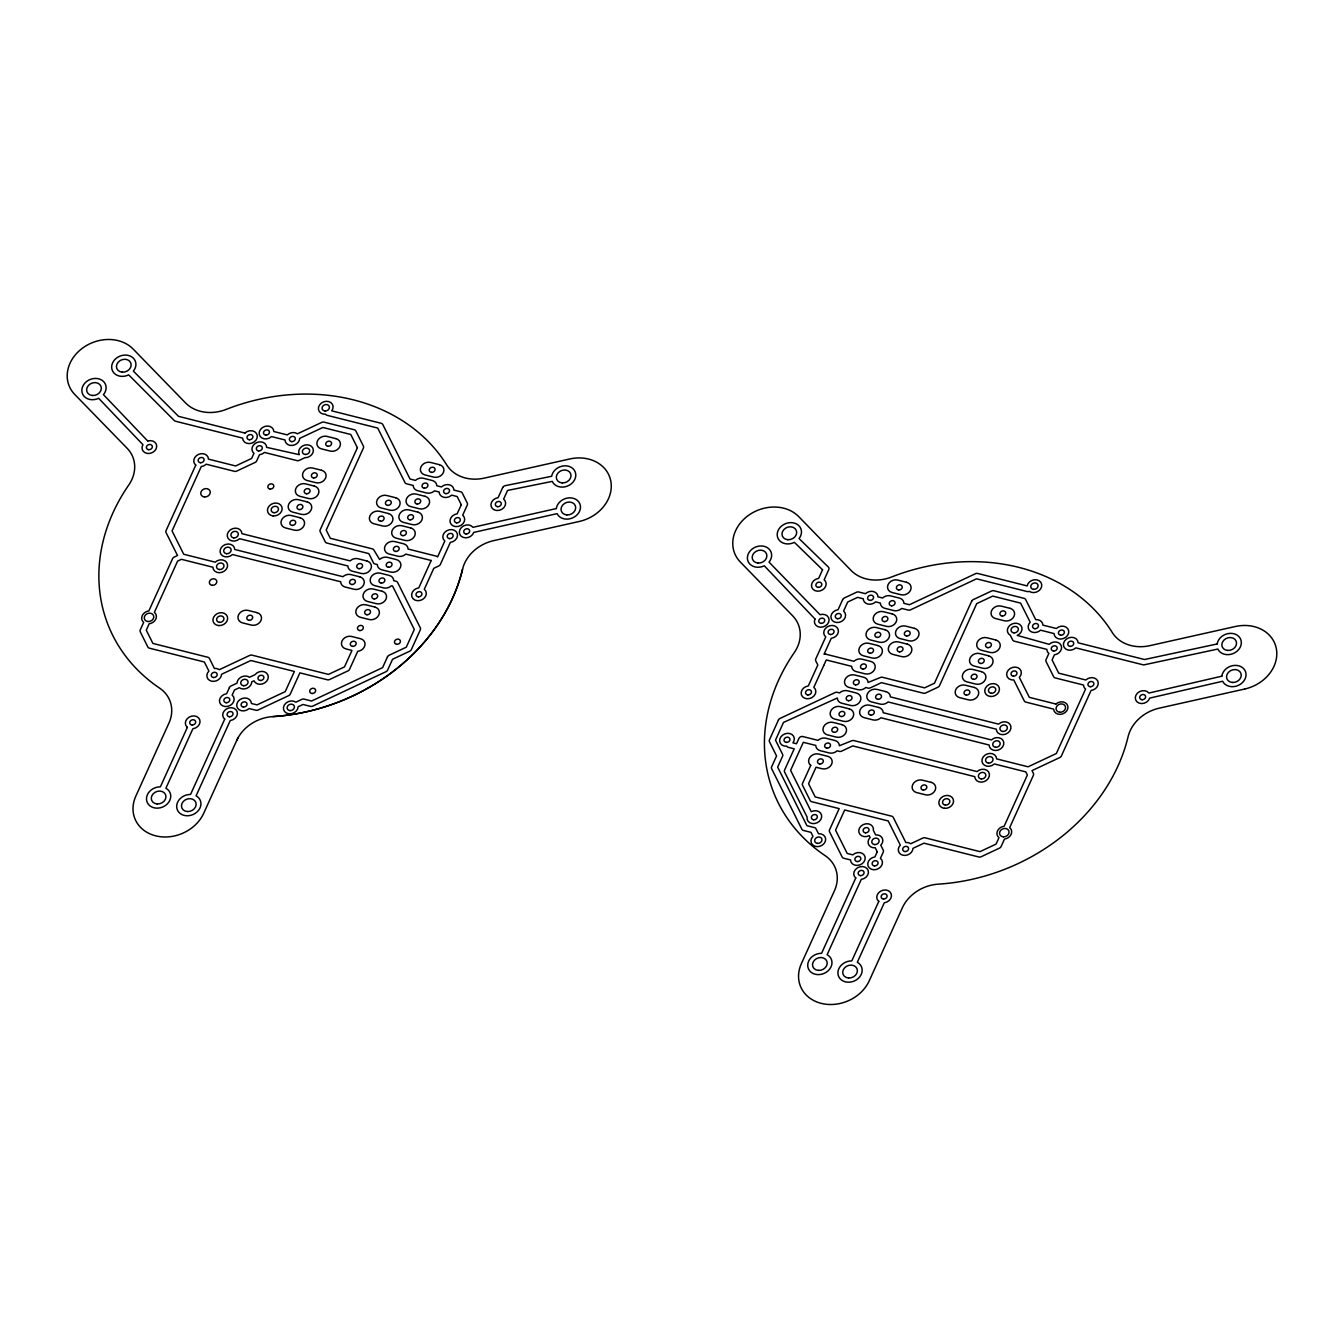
<?xml version="1.0" encoding="UTF-8"?>
<svg xmlns="http://www.w3.org/2000/svg" width="1344" height="1344" viewBox="0 0 1344 1344"><rect width="100%" height="100%" fill="white"/><g stroke="black" fill="none" stroke-linecap="round" stroke-linejoin="round"><path stroke-width="1.5" d="M236.813 740.258L203.734 813.238A37.598 31.349 -22 0 1 155.652 835.834A37.598 31.349 -22 0 1 135.828 796.135L168.907 723.173A37.582 31.332 -22 0 0 159.583 688.111A187.942 156.727 -22 0 1 128.722 485.083A37.598 31.349 -22 0 0 127.142 448.291L74.76 394.464A37.582 31.349 -22 0 1 81.631 348.802A37.582 31.349 -22 0 1 133.19 349.087L185.539 402.914A37.582 31.332 -22 0 0 226.078 409.433A187.942 156.727 -22 0 1 446.746 464.974A37.598 31.349 -22 0 0 484.294 478.111L569.738 458.976A37.598 31.349 -22 0 1 610.966 482.042A37.598 31.349 -22 0 1 579.23 521.472L493.786 540.607A37.582 31.349 -22 0 0 462.571 569.134A187.942 156.727 -22 0 1 272.782 716.604A37.598 31.349 -22 0 0 236.813 740.258L238.006 737.906M823.754 665.465L813.842 687.322A7.51 6.266 -22 0 1 812.112 697.502A7.51 6.266 -22 0 1 801.41 694.798A7.51 6.266 -22 0 1 808.315 685.927L817.824 664.978L815.825 661.013A3.058 2.554 -22 0 1 815.774 658.896L825.754 636.905A7.51 6.266 -22 0 1 827.467 626.724A7.51 6.266 -22 0 1 838.169 629.412A7.51 6.266 -22 0 1 831.264 638.299L824.04 654.242A3.058 2.554 -22 0 1 825.787 654.192M823.872 665.196L826.258 659.954L851.659 666.338A7.51 6.266 -22 0 0 856.178 671.597L865.066 673.831A7.51 6.266 -22 0 0 874.675 669.312A7.51 6.266 -22 0 0 870.71 661.382L861.84 659.148A7.51 6.266 -22 0 0 853.944 661.282L825.905 654.226M1244.779 689.002L1159.334 708.137A37.598 31.349 -22 0 0 1128.103 736.663A187.942 156.727 -22 0 1 938.314 884.15A37.598 31.349 -22 0 0 902.362 907.805L869.266 980.767A37.582 31.349 -22 0 1 821.201 1003.363A37.582 31.349 -22 0 1 801.36 963.682L834.456 890.719A37.598 31.349 -22 0 0 825.132 855.658A187.942 156.727 -22 0 1 794.27 652.63A37.598 31.349 -22 0 0 792.674 615.838L740.309 562.01A37.582 31.349 -22 0 1 747.18 516.348A37.582 31.349 -22 0 1 798.722 516.617L851.088 570.444A37.582 31.349 -22 0 0 891.626 576.979A187.942 156.727 -22 0 1 1112.278 632.52A37.598 31.349 -22 0 0 1149.826 645.658L1235.27 626.522A37.582 31.349 -22 0 1 1276.498 649.589A37.582 31.349 -22 0 1 1244.779 689.002M802.973 736.579L818.076 740.376A7.51 6.266 -22 0 1 825.972 738.242L834.842 740.477A7.51 6.266 -22 0 1 839.378 745.735L851.441 740.897A3.058 2.554 -22 0 1 853.877 740.578L977.054 771.59A7.51 6.266 -22 0 1 988.512 771.826A7.51 6.266 -22 0 1 984.06 781.637A7.51 6.266 -22 0 1 974.753 776.647L852.734 745.92L841.798 751.061A3.058 2.554 -22 0 1 839.378 751.38L837.077 750.809A7.51 6.266 -22 0 1 829.198 752.942L820.31 750.708A7.51 6.266 -22 0 1 815.791 745.433L803.326 742.308L790.591 770.364L811.255 811.692A7.51 6.266 -22 0 1 821.486 814.867A7.51 6.266 -22 0 1 814.666 823.536A7.51 6.266 -22 0 1 807.072 816.984L784.661 772.128A3.058 2.554 -22 0 1 784.594 770.028L794.22 748.826L788.34 747.348A3.058 2.554 -22 0 1 786.778 746.206A7.51 6.266 -22 0 1 779.806 739.133A7.51 6.266 -22 0 1 790.02 733.606A7.51 6.266 -22 0 1 792.943 742.862L796.505 743.753L798.941 738.377A3.058 2.554 -22 0 1 802.855 736.546M462.571 569.134A187.942 156.727 -22 0 1 272.782 716.604M195.77 465.091L166.135 530.46A3.058 2.554 -22 0 0 166.068 532.594L177.526 555.509L174.334 557.021A3.058 2.554 -22 0 0 172.57 558.667L148.848 610.966A7.51 6.266 -22 0 0 142.246 615.636A7.51 6.266 -22 0 0 143.69 622.339L140.347 629.731A3.058 2.554 -22 0 0 140.28 631.848L147.773 646.85A3.058 2.554 -22 0 0 149.453 648.194L204.372 662.021L208.891 671.076A7.51 6.266 -22 0 0 211.394 681.139A7.51 6.266 -22 0 0 221.575 674.268L250.841 660.509L294.386 671.462L285.247 691.622L257.006 704.894L251.412 703.483A7.51 6.266 -22 0 0 242.105 698.494A7.51 6.266 -22 0 0 237.653 708.305A7.51 6.266 -22 0 0 249.127 708.54L255.713 710.203A3.058 2.554 -22 0 0 258.132 709.985L288.674 695.638A3.058 2.554 -22 0 0 290.338 693.924L299.897 672.857L327.18 679.728A3.058 2.554 -22 0 0 329.616 679.51L347.794 670.975A3.058 2.554 -22 0 0 349.558 669.312L357.706 651.336A7.51 6.266 -22 0 0 364.896 645.372A7.51 6.266 -22 0 0 360.511 638.702L351.624 636.468A7.51 6.266 -22 0 0 342.014 640.97A7.51 6.266 -22 0 0 345.979 648.917L351.977 650.429L344.501 666.876L328.474 674.402L252 655.15A3.058 2.554 -22 0 0 249.715 655.402L219.29 669.698A7.51 6.266 -22 0 0 214.418 668.472L209.429 658.476A3.058 2.554 -22 0 0 207.665 657.216L152.897 643.423L146.278 630.202L149.201 623.734A7.51 6.266 -22 0 0 155.82 619.046A7.51 6.266 -22 0 0 154.375 612.343L177.61 561.103L181.423 559.306L212.89 567.235A7.51 6.266 -22 0 0 222.197 572.225A7.51 6.266 -22 0 0 226.649 562.414A7.51 6.266 -22 0 0 215.174 562.162L183.725 554.249L172.066 530.93L201.298 466.486A7.51 6.266 -22 0 0 206.17 464.201L234.461 471.324A3.058 2.554 -22 0 0 236.746 471.072L255.074 462.454A3.058 2.554 -22 0 0 256.754 460.74L259.493 454.692A7.51 6.266 -22 0 0 264.365 452.407L296.839 460.572A3.058 2.554 -22 0 0 299.258 460.37L304.903 457.716A7.51 6.266 -22 0 0 313.37 450.173A7.51 6.266 -22 0 0 304.282 445.217A7.51 6.266 -22 0 0 299.342 454.692L266.666 447.35A7.51 6.266 -22 0 0 256.502 442.697A7.51 6.266 -22 0 0 253.966 453.314L251.647 458.438L235.62 465.965L208.471 459.127A7.51 6.266 -22 0 0 198.307 454.49A7.51 6.266 -22 0 0 195.77 465.091M187.354 727.356L160.39 786.845A12.415 10.349 -22 0 0 146.748 801.041A12.415 10.349 -22 0 0 165.178 805.678A12.415 10.349 -22 0 0 165.9 788.239L192.881 728.75A7.51 6.266 -22 0 0 199.786 719.88A7.51 6.266 -22 0 0 189.084 717.175A7.51 6.266 -22 0 0 187.354 727.356M229.37 687.674L226.632 693.722A7.51 6.266 -22 0 0 219.727 702.593A7.51 6.266 -22 0 0 230.429 705.281A7.51 6.266 -22 0 0 232.159 695.117L234.478 689.993L239.333 687.708A7.51 6.266 -22 0 0 247.212 688.111A7.51 6.266 -22 0 0 251.748 681.862L254.016 680.803A7.51 6.266 -22 0 0 264.734 682.903A7.51 6.266 -22 0 0 266.364 672.924A7.51 6.266 -22 0 0 255.007 674.705L249.48 677.309A7.51 6.266 -22 0 0 241.601 676.889A7.51 6.266 -22 0 0 237.048 683.138L231.05 685.961A3.058 2.554 -22 0 0 229.37 687.674M224.717 719.141L190.562 794.438A12.415 10.349 -22 0 0 176.938 808.651A12.415 10.349 -22 0 0 195.367 813.288A12.415 10.349 -22 0 0 196.09 795.833L230.244 720.535A7.51 6.266 -22 0 0 237.149 711.648A7.51 6.266 -22 0 0 226.447 708.96A7.51 6.266 -22 0 0 224.717 719.141M357.403 447.737L320.208 529.738A3.058 2.554 -22 0 0 320.275 531.854L325.181 541.699A3.058 2.554 -22 0 0 326.861 543.043L368.844 553.61L373.346 562.632A3.058 2.554 -22 0 0 375.026 563.976L377.311 564.564A7.51 6.266 -22 0 0 381.847 569.822L390.718 572.057A7.51 6.266 -22 0 0 400.344 567.538A7.51 6.266 -22 0 0 396.379 559.591L387.492 557.357A7.51 6.266 -22 0 0 379.613 559.49L373.901 550.066A3.058 2.554 -22 0 0 372.137 548.806L330.305 538.272L326.206 530.074L363.384 448.073A3.058 2.554 -22 0 0 363.401 446.09L355.841 430.954A3.058 2.554 -22 0 0 354.077 429.694L324.038 422.134A3.058 2.554 -22 0 0 321.754 422.386L297.427 433.81A7.51 6.266 -22 0 0 287.297 434.918L273.84 431.525A7.51 6.266 -22 0 0 264.533 426.535A7.51 6.266 -22 0 0 260.081 436.346A7.51 6.266 -22 0 0 271.538 436.582L285.012 439.975A7.51 6.266 -22 0 0 292.354 445.418A7.51 6.266 -22 0 0 299.712 438.362L322.879 427.476L350.784 434.498L357.403 447.737M387.492 656.83L382.586 667.649L311.606 701.014L304.282 699.166A3.058 2.554 -22 0 0 301.846 699.367L295.848 702.19A7.51 6.266 -22 0 0 284.374 704.945A7.51 6.266 -22 0 0 288.792 713.782A7.51 6.266 -22 0 0 298.133 706.759L302.988 704.474L310.464 706.356A3.058 2.554 -22 0 0 312.749 706.104L386.014 671.681A3.058 2.554 -22 0 0 387.694 669.967L392.549 659.282L409.718 651.202A3.058 2.554 -22 0 0 411.398 649.488L420.286 629.882A3.058 2.554 -22 0 0 420.302 627.85L397.639 582.49A3.058 2.554 -22 0 0 395.875 581.213L393.725 580.675A7.51 6.266 -22 0 0 389.206 575.417L380.318 573.182A7.51 6.266 -22 0 0 370.709 577.702A7.51 6.266 -22 0 0 374.674 585.631L383.544 587.882A7.51 6.266 -22 0 0 391.44 585.732L392.582 586.034L414.305 629.496L406.291 647.186L389.256 655.183A3.058 2.554 -22 0 0 387.492 656.83M431.189 560.498L418.774 587.866A7.51 6.266 -22 0 0 411.869 596.736A7.51 6.266 -22 0 0 422.57 599.441A7.51 6.266 -22 0 0 424.301 589.26L433.793 568.31L438.614 566.042A3.058 2.554 -22 0 0 440.378 564.396L450.341 542.405A7.51 6.266 -22 0 0 457.262 533.534A7.51 6.266 -22 0 0 446.561 530.83A7.51 6.266 -22 0 0 444.83 541.01L437.59 556.954A3.058 2.554 -22 0 0 436.246 556.13L408.072 549.041A7.51 6.266 -22 0 0 403.553 543.782L394.666 541.548A7.51 6.266 -22 0 0 385.056 546.067A7.51 6.266 -22 0 0 389.021 553.997L397.891 556.231A7.51 6.266 -22 0 0 405.787 554.098L431.189 560.498M461.278 504.722L457.162 513.811A7.51 6.266 -22 0 0 450.257 522.682A7.51 6.266 -22 0 0 460.958 525.37A7.51 6.266 -22 0 0 462.689 515.206L467.208 505.21A3.058 2.554 -22 0 0 467.275 503.076L462.302 493.114A3.058 2.554 -22 0 0 460.622 491.77L453.886 490.073A7.51 6.266 -22 0 0 449.366 484.814A7.51 6.266 -22 0 0 441.487 486.948L436.766 485.755A7.51 6.266 -22 0 0 432.247 480.497L423.36 478.262A7.51 6.266 -22 0 0 415.481 480.396L410.021 479.018L382.788 424.519A3.058 2.554 -22 0 0 381.024 423.259L331.716 410.844A7.51 6.266 -22 0 0 328.793 401.587A7.51 6.266 -22 0 0 318.578 407.114A7.51 6.266 -22 0 0 325.55 414.187A3.058 2.554 -22 0 0 327.264 415.363L377.731 428.064L404.964 482.563A3.058 2.554 -22 0 0 406.728 483.84L413.179 485.47A7.51 6.266 -22 0 0 417.715 490.728L426.586 492.962A7.51 6.266 -22 0 0 434.482 490.829L439.186 492.005A7.51 6.266 -22 0 0 443.722 497.263A7.51 6.266 -22 0 0 451.601 495.13L457.178 496.541L461.278 504.722M502.69 487.57L498.103 497.683A7.51 6.266 -22 0 0 491.198 506.554A7.51 6.266 -22 0 0 501.9 509.242A7.51 6.266 -22 0 0 503.63 499.078L507.545 490.442L552.266 481.387A12.415 10.349 -22 0 0 571.586 483.588A12.415 10.349 -22 0 0 569.486 466.536A12.415 10.349 -22 0 0 551.645 476.28L505.142 485.688A3.058 2.554 -22 0 0 502.69 487.57M822.562 569.755L818.647 578.374A7.51 6.266 -22 0 0 811.742 587.244A7.51 6.266 -22 0 0 822.444 589.932A7.51 6.266 -22 0 0 824.174 579.768L828.761 569.654A3.058 2.554 -22 0 0 828.341 567.05L799.042 538.558A12.415 10.349 -22 0 0 792.775 522.749A12.415 10.349 -22 0 0 777.218 535.349A12.415 10.349 -22 0 0 794.371 542.338L822.562 569.755M778.428 720.048L769.541 739.654A3.058 2.554 -22 0 0 769.49 741.77L776.563 755.95L771.725 766.634A3.058 2.554 -22 0 0 771.658 768.751L801.881 829.248A3.058 2.554 -22 0 0 803.51 830.474L810.986 832.356L812.986 836.371A7.51 6.266 -22 0 0 814.682 846.166A7.51 6.266 -22 0 0 825.401 841.142A7.51 6.266 -22 0 0 818.513 833.767L816.043 828.811A3.058 2.554 -22 0 0 814.279 827.551L806.938 825.703L777.655 767.105L782.561 756.286A3.058 2.554 -22 0 0 782.51 754.186L775.488 740.124L783.502 722.434L837.312 697.99A7.51 6.266 -22 0 0 841.831 703.248L850.718 705.482A7.51 6.266 -22 0 0 860.328 700.963A7.51 6.266 -22 0 0 856.363 693.017L847.493 690.782A7.51 6.266 -22 0 0 839.597 692.916L837.463 692.378A3.058 2.554 -22 0 0 835.027 692.597L780.074 718.418A3.058 2.554 -22 0 0 778.428 720.048M842.621 599.71L838.085 609.706A7.51 6.266 -22 0 0 831.163 618.576A7.51 6.266 -22 0 0 841.865 621.264A7.51 6.266 -22 0 0 843.595 611.083L847.711 602.011L857.64 597.341L863.234 598.752A7.51 6.266 -22 0 0 867.754 604.01A7.51 6.266 -22 0 0 875.633 601.877L880.354 603.07A7.51 6.266 -22 0 0 884.873 608.328L893.76 610.562A7.51 6.266 -22 0 0 901.639 608.429L908.107 610.042A3.058 2.554 -22 0 0 910.526 609.84L976.55 578.81L1027.018 591.511A3.058 2.554 -22 0 0 1029.336 591.343A7.51 6.266 -22 0 0 1040.642 588.874A7.51 6.266 -22 0 0 1037.03 579.869A7.51 6.266 -22 0 0 1027.152 585.917L977.844 573.502A3.058 2.554 -22 0 0 975.425 573.72L909.401 604.733L903.941 603.355A7.51 6.266 -22 0 0 899.405 598.097L890.534 595.862A7.51 6.266 -22 0 0 882.638 597.996L877.934 596.82A7.51 6.266 -22 0 0 873.398 591.562A7.51 6.266 -22 0 0 865.519 593.695L858.799 591.998A3.058 2.554 -22 0 0 856.363 592.318L844.301 597.979A3.058 2.554 -22 0 0 842.621 599.71M810.734 765.374L802.57 783.35A3.058 2.554 -22 0 0 802.637 785.467L810.13 800.47A3.058 2.554 -22 0 0 811.894 801.746L839.177 808.618L829.618 829.685A3.058 2.554 -22 0 0 829.55 831.802L842.15 857.002A3.058 2.554 -22 0 0 843.914 858.278L850.5 859.925A7.51 6.266 -22 0 0 859.807 864.931A7.51 6.266 -22 0 0 864.259 855.103A7.51 6.266 -22 0 0 852.802 854.868L847.207 853.457L835.548 830.155L844.687 809.995L888.233 820.966L900.312 845.124A7.51 6.266 -22 0 0 902.798 855.187A7.51 6.266 -22 0 0 912.979 848.316L923.95 843.175L978.869 857.002A3.058 2.554 -22 0 0 981.288 856.682L999.466 848.131A3.058 2.554 -22 0 0 1001.146 846.418L1004.489 839.042A7.51 6.266 -22 0 0 1011.108 834.355A7.51 6.266 -22 0 0 1009.663 827.652L1033.368 775.37A3.058 2.554 -22 0 0 1033.318 773.254L1031.99 770.616L1059.761 757.562A3.058 2.554 -22 0 0 1061.441 755.849L1091.076 690.48A7.51 6.266 -22 0 0 1097.695 680.904A7.51 6.266 -22 0 0 1085.834 679.997L1058.686 673.159L1052.083 659.938L1054.402 654.814A7.51 6.266 -22 0 0 1061.021 645.221A7.51 6.266 -22 0 0 1049.16 644.33L1017.206 635.393A7.51 6.266 -22 0 0 1020.97 625.649A7.51 6.266 -22 0 0 1009.73 625.481A7.51 6.266 -22 0 0 1010.318 635.292L1012.654 639.946A3.058 2.554 -22 0 0 1014.401 641.222L1046.875 649.387A7.51 6.266 -22 0 0 1048.874 653.419L1046.136 659.467A3.058 2.554 -22 0 0 1046.086 661.584L1053.629 676.704A3.058 2.554 -22 0 0 1055.258 677.93L1083.55 685.054A7.51 6.266 -22 0 0 1085.566 689.086L1056.334 753.53L1028.093 766.802L996.626 758.89A7.51 6.266 -22 0 0 987.319 753.9A7.51 6.266 -22 0 0 982.867 763.711A7.51 6.266 -22 0 0 994.342 763.946L1025.791 771.876L1027.37 775.018L1004.136 826.274A7.51 6.266 -22 0 0 997.517 830.945A7.51 6.266 -22 0 0 998.978 837.648L996.038 844.116L980.011 851.642L925.243 837.85A3.058 2.554 -22 0 0 922.807 838.068L910.711 843.763A7.51 6.266 -22 0 0 905.839 842.537L893.273 817.421A3.058 2.554 -22 0 0 891.66 816.178L815.186 796.925L808.567 783.703L816.026 767.239L822.024 768.751A7.51 6.266 -22 0 0 831.634 764.232A7.51 6.266 -22 0 0 827.669 756.302L818.798 754.068A7.51 6.266 -22 0 0 809.861 757.378A7.51 6.266 -22 0 0 810.734 765.374M971.662 601.205L934.483 683.206L924.554 687.859L882.722 677.342A3.058 2.554 -22 0 0 880.286 677.544L868.073 682.466A7.51 6.266 -22 0 0 863.537 677.208L854.666 674.974A7.51 6.266 -22 0 0 845.04 679.476A7.51 6.266 -22 0 0 849.005 687.422L857.892 689.657A7.51 6.266 -22 0 0 865.771 687.523L868.073 688.094A3.058 2.554 -22 0 0 870.492 687.775L881.429 682.651L923.395 693.218A3.058 2.554 -22 0 0 925.831 692.899L937.759 687.288A3.058 2.554 -22 0 0 939.523 685.642L976.702 603.641L992.729 596.098L1020.634 603.137L1030.193 622.255A7.51 6.266 -22 0 0 1030.31 631.193A7.51 6.266 -22 0 0 1040.575 630.185L1054.049 633.578A7.51 6.266 -22 0 0 1063.356 638.568A7.51 6.266 -22 0 0 1067.808 628.74A7.51 6.266 -22 0 0 1056.334 628.505L1042.877 625.111A7.51 6.266 -22 0 0 1035.72 619.668L1025.69 599.592A3.058 2.554 -22 0 0 1024.078 598.349L994.022 590.789A3.058 2.554 -22 0 0 991.603 591.007L973.274 599.609A3.058 2.554 -22 0 0 971.662 601.205M855.758 878.002L821.604 953.299A12.415 10.349 -22 0 0 807.979 967.495A12.415 10.349 -22 0 0 826.409 972.149A12.415 10.349 -22 0 0 827.131 954.694L861.269 879.379A7.51 6.266 -22 0 0 868.19 870.509A7.51 6.266 -22 0 0 857.489 867.821A7.51 6.266 -22 0 0 855.758 878.002M877.246 851.794L874.927 856.918A7.51 6.266 -22 0 0 868.006 865.788A7.51 6.266 -22 0 0 878.707 868.493A7.51 6.266 -22 0 0 880.438 858.312L883.176 852.264A3.058 2.554 -22 0 0 883.243 850.147L880.774 845.191A7.51 6.266 -22 0 0 882.235 838.169A7.51 6.266 -22 0 0 875.65 834.926L873.365 830.374A7.51 6.266 -22 0 0 865.788 823.822A7.51 6.266 -22 0 0 858.95 832.49A7.51 6.266 -22 0 0 869.182 835.666L870.122 837.53A7.51 6.266 -22 0 0 868.644 844.553A7.51 6.266 -22 0 0 875.246 847.778L877.246 851.794M878.774 901.421L851.794 960.893A12.415 10.349 -22 0 0 838.169 975.106A12.415 10.349 -22 0 0 856.598 979.742A12.415 10.349 -22 0 0 857.321 962.287L884.285 902.798A7.51 6.266 -22 0 0 891.206 893.928A7.51 6.266 -22 0 0 880.505 891.24A7.51 6.266 -22 0 0 878.774 901.421M814.968 618.996L814.951 619.03A7.51 6.266 -22 0 0 820.378 627.194A7.51 6.266 -22 0 0 829.08 619.769A7.51 6.266 -22 0 0 820.042 614.695L769.037 562.128A12.415 10.349 -22 0 0 763.258 546.134A12.415 10.349 -22 0 0 747.398 558.432A12.415 10.349 -22 0 0 764.299 565.807L814.968 618.996M1221.83 676.183L1148.902 693.05A7.51 6.266 -22 0 0 1137.36 693.235A7.51 6.266 -22 0 0 1138.956 703.063A7.51 6.266 -22 0 0 1149.708 698.107L1222.637 681.257A12.415 10.349 -22 0 0 1242.125 682.903A12.415 10.349 -22 0 0 1239.386 665.986A12.415 10.349 -22 0 0 1221.83 676.183M556.298 508.57L472.97 527.318A7.51 6.266 -22 0 0 461.446 527.453A7.51 6.266 -22 0 0 462.958 537.298A7.51 6.266 -22 0 0 473.743 532.409L557.071 513.643A12.415 10.349 -22 0 0 576.509 515.407A12.415 10.349 -22 0 0 573.922 498.473A12.415 10.349 -22 0 0 556.298 508.57M1217.16 643.961L1144.483 659.518L1078.106 642.802A7.51 6.266 -22 0 0 1068.799 637.812A7.51 6.266 -22 0 0 1064.347 647.623A7.51 6.266 -22 0 0 1075.805 647.858L1142.904 664.759A3.074 2.57 -22 0 0 1144.601 664.726L1217.866 649.051A12.415 10.349 -22 0 0 1237.253 651.034A12.415 10.349 -22 0 0 1234.901 634.032A12.415 10.349 -22 0 0 1217.16 643.961M335.916 438.631L327.029 436.397A7.51 6.266 -22 0 0 317.419 440.916A7.51 6.266 -22 0 0 321.384 448.846L330.271 451.08A7.51 6.266 -22 0 0 339.881 446.561A7.51 6.266 -22 0 0 335.916 438.631M439.421 464.688L430.534 462.437A7.51 6.266 -22 0 0 420.924 466.956A7.51 6.266 -22 0 0 424.889 474.902L433.759 477.137A7.51 6.266 -22 0 0 443.386 472.618A7.51 6.266 -22 0 0 439.421 464.688M906.578 582.288L897.708 580.054A7.51 6.266 -22 0 0 888.082 584.573A7.51 6.266 -22 0 0 892.046 592.502L900.934 594.737A7.51 6.266 -22 0 0 910.543 590.218A7.51 6.266 -22 0 0 906.578 582.288M1010.083 608.345L1001.196 606.11A7.51 6.266 -22 0 0 991.586 610.613A7.51 6.266 -22 0 0 995.551 618.559L1004.438 620.794A7.51 6.266 -22 0 0 1014.048 616.274A7.51 6.266 -22 0 0 1010.083 608.345M244.91 433.054L178.517 416.338L133.392 371.129A12.415 10.349 -22 0 0 127.378 355.219A12.415 10.349 -22 0 0 111.67 367.685A12.415 10.349 -22 0 0 128.688 374.858L174.182 420.437A3.074 2.57 -22 0 0 175.51 421.226L242.609 438.11A7.51 6.266 -22 0 0 251.916 443.1A7.51 6.266 -22 0 0 256.368 433.289A7.51 6.266 -22 0 0 244.91 433.054M321.569 470.266L312.682 468.031A7.51 6.266 -22 0 0 303.072 472.55A7.51 6.266 -22 0 0 307.037 480.48L315.924 482.714A7.51 6.266 -22 0 0 325.534 478.195A7.51 6.266 -22 0 0 321.569 470.266M425.074 496.322L416.186 494.088A7.51 6.266 -22 0 0 406.577 498.607A7.51 6.266 -22 0 0 410.542 506.537L419.412 508.771A7.51 6.266 -22 0 0 429.038 504.252A7.51 6.266 -22 0 0 425.074 496.322M892.231 613.922L883.361 611.688A7.51 6.266 -22 0 0 873.734 616.207A7.51 6.266 -22 0 0 877.699 624.137L886.586 626.388A7.51 6.266 -22 0 0 896.196 621.869A7.51 6.266 -22 0 0 892.231 613.922M995.736 639.979L986.849 637.745A7.51 6.266 -22 0 0 977.239 642.264A7.51 6.266 -22 0 0 981.204 650.194L990.091 652.428A7.51 6.266 -22 0 0 999.701 647.909A7.51 6.266 -22 0 0 995.736 639.979M395.606 497.717L386.719 495.482A7.51 6.266 -22 0 0 377.11 500.002A7.51 6.266 -22 0 0 381.074 507.931L389.962 510.166A7.51 6.266 -22 0 0 399.571 505.646A7.51 6.266 -22 0 0 395.606 497.717M914.525 628.354L905.638 626.102A7.51 6.266 -22 0 0 896.028 630.622A7.51 6.266 -22 0 0 899.993 638.568L908.88 640.802A7.51 6.266 -22 0 0 918.49 636.283A7.51 6.266 -22 0 0 914.525 628.354M314.395 486.091L305.508 483.857A7.51 6.266 -22 0 0 295.898 488.359A7.51 6.266 -22 0 0 299.863 496.306L308.75 498.54A7.51 6.266 -22 0 0 318.36 494.021A7.51 6.266 -22 0 0 314.395 486.091M417.9 512.131L409.013 509.897A7.51 6.266 -22 0 0 399.403 514.416A7.51 6.266 -22 0 0 403.368 522.362L412.238 524.597A7.51 6.266 -22 0 0 421.865 520.078A7.51 6.266 -22 0 0 417.9 512.131M885.058 629.748L876.187 627.514A7.51 6.266 -22 0 0 866.561 632.033A7.51 6.266 -22 0 0 870.526 639.962L879.413 642.197A7.51 6.266 -22 0 0 889.022 637.678A7.51 6.266 -22 0 0 885.058 629.748M988.562 655.805L979.675 653.554A7.51 6.266 -22 0 0 970.066 658.073A7.51 6.266 -22 0 0 974.03 666.019L982.918 668.254A7.51 6.266 -22 0 0 992.527 663.734A7.51 6.266 -22 0 0 988.562 655.805M388.433 513.542L379.546 511.291A7.51 6.266 -22 0 0 369.936 515.81A7.51 6.266 -22 0 0 373.901 523.757L382.788 525.991A7.51 6.266 -22 0 0 392.398 521.472A7.51 6.266 -22 0 0 388.433 513.542M907.351 644.162L898.464 641.928A7.51 6.266 -22 0 0 888.854 646.447A7.51 6.266 -22 0 0 892.819 654.394L901.706 656.628A7.51 6.266 -22 0 0 911.316 652.109A7.51 6.266 -22 0 0 907.351 644.162M307.222 501.9L298.334 499.666A7.51 6.266 -22 0 0 288.725 504.185A7.51 6.266 -22 0 0 292.69 512.131L301.577 514.366A7.51 6.266 -22 0 0 311.186 509.846A7.51 6.266 -22 0 0 307.222 501.9M410.726 527.957L401.839 525.722A7.51 6.266 -22 0 0 392.23 530.242A7.51 6.266 -22 0 0 396.194 538.171L405.065 540.422A7.51 6.266 -22 0 0 414.691 535.903A7.51 6.266 -22 0 0 410.726 527.957M877.884 645.557L869.014 643.322A7.51 6.266 -22 0 0 859.387 647.842A7.51 6.266 -22 0 0 863.352 655.788L872.239 658.022A7.51 6.266 -22 0 0 881.849 653.503A7.51 6.266 -22 0 0 877.884 645.557M981.389 671.614L972.502 669.379A7.51 6.266 -22 0 0 962.892 673.898A7.51 6.266 -22 0 0 966.857 681.845L975.744 684.079A7.51 6.266 -22 0 0 985.354 679.56A7.51 6.266 -22 0 0 981.389 671.614M1055.93 704.038L1029.302 697.334L1019.323 677.376A7.51 6.266 -22 0 0 1017.626 667.582A7.51 6.266 -22 0 0 1006.908 672.605A7.51 6.266 -22 0 0 1013.796 679.98L1024.246 700.879A3.058 2.554 -22 0 0 1025.909 702.122L1053.629 709.111A7.325 6.115 -22 0 0 1062.734 713.882A7.325 6.115 -22 0 0 1067.052 704.34A7.325 6.115 -22 0 0 1055.93 704.038M300.048 517.726L291.161 515.491A7.51 6.266 -22 0 0 281.551 520.01A7.51 6.266 -22 0 0 285.516 527.94L294.403 530.174A7.51 6.266 -22 0 0 304.013 525.655A7.51 6.266 -22 0 0 300.048 517.726M974.215 687.439L965.328 685.205A7.51 6.266 -22 0 0 955.718 689.724A7.51 6.266 -22 0 0 959.683 697.654L968.57 699.888A7.51 6.266 -22 0 0 978.18 695.369A7.51 6.266 -22 0 0 974.215 687.439M366.912 561.002L358.025 558.751A7.51 6.266 -22 0 0 350.146 560.885L241.937 533.652A7.51 6.266 -22 0 0 232.63 528.662A7.51 6.266 -22 0 0 228.178 538.474A7.51 6.266 -22 0 0 239.652 538.709L347.861 565.958A7.51 6.266 -22 0 0 352.38 571.217L361.267 573.451A7.51 6.266 -22 0 0 370.877 568.932A7.51 6.266 -22 0 0 366.912 561.002M885.83 691.622L876.943 689.388A7.51 6.266 -22 0 0 867.334 693.907A7.51 6.266 -22 0 0 871.298 701.854L880.186 704.088A7.51 6.266 -22 0 0 888.065 701.954L996.274 729.187A7.51 6.266 -22 0 0 1005.581 734.177A7.51 6.266 -22 0 0 1010.033 724.366A7.51 6.266 -22 0 0 998.575 724.13L890.366 696.881A7.51 6.266 -22 0 0 885.83 691.622M359.738 576.811L350.851 574.577A7.51 6.266 -22 0 0 342.972 576.71L234.763 549.478A7.51 6.266 -22 0 0 225.456 544.488A7.51 6.266 -22 0 0 221.004 554.299A7.51 6.266 -22 0 0 232.478 554.534L340.687 581.767A7.51 6.266 -22 0 0 345.206 587.042L354.094 589.277A7.51 6.266 -22 0 0 363.703 584.758A7.51 6.266 -22 0 0 359.738 576.811M878.657 707.448L869.77 705.214A7.51 6.266 -22 0 0 860.16 709.733A7.51 6.266 -22 0 0 864.125 717.662L873.012 719.897A7.51 6.266 -22 0 0 880.891 717.763L989.1 745.013A7.51 6.266 -22 0 0 998.407 750.002A7.51 6.266 -22 0 0 1002.859 740.174A7.51 6.266 -22 0 0 991.402 739.939L883.193 712.706A7.51 6.266 -22 0 0 878.657 707.448M382.032 591.242L373.145 589.008A7.51 6.266 -22 0 0 363.535 593.527A7.51 6.266 -22 0 0 367.5 601.457L376.37 603.691A7.51 6.266 -22 0 0 385.997 599.172A7.51 6.266 -22 0 0 382.032 591.242M849.19 708.842L840.319 706.608A7.51 6.266 -22 0 0 830.693 711.127A7.51 6.266 -22 0 0 834.658 719.057L843.545 721.291A7.51 6.266 -22 0 0 853.154 716.772A7.51 6.266 -22 0 0 849.19 708.842M374.858 607.051L365.971 604.817A7.51 6.266 -22 0 0 356.362 609.336A7.51 6.266 -22 0 0 360.326 617.282L369.197 619.517A7.51 6.266 -22 0 0 378.823 614.998A7.51 6.266 -22 0 0 374.858 607.051M842.016 724.668L833.146 722.417A7.51 6.266 -22 0 0 823.519 726.936A7.51 6.266 -22 0 0 827.484 734.882L836.371 737.117A7.51 6.266 -22 0 0 845.981 732.598A7.51 6.266 -22 0 0 842.016 724.668M257.006 612.646L248.119 610.411A7.51 6.266 -22 0 0 238.51 614.93A7.51 6.266 -22 0 0 242.474 622.86L251.362 625.094A7.51 6.266 -22 0 0 260.971 620.575A7.51 6.266 -22 0 0 257.006 612.646M931.174 782.359L922.286 780.125A7.51 6.266 -22 0 0 912.677 784.644A7.51 6.266 -22 0 0 916.642 792.574L925.529 794.808A7.51 6.266 -22 0 0 935.138 790.289A7.51 6.266 -22 0 0 931.174 782.359M147.706 441.017L103.454 394.649A12.415 10.349 -22 0 0 97.793 378.605A12.415 10.349 -22 0 0 81.85 390.818A12.415 10.349 -22 0 0 98.666 398.311L142.934 444.679A7.51 6.266 -22 0 0 147.454 453.466A7.51 6.266 -22 0 0 156.71 446.376A7.51 6.266 -22 0 0 147.706 441.017M1003.346 836.842A4.889 4.082 -22 0 0 1008.857 830.844A4.889 4.082 -22 0 0 1000.742 830.273A4.889 4.082 -22 0 0 1003.346 836.842M1059.828 712.27A4.889 4.082 -22 0 0 1065.338 706.272A4.889 4.082 -22 0 0 1057.224 705.718A4.889 4.082 -22 0 0 1059.828 712.27M1002.876 731.489A3.814 3.192 -22 0 0 1007.177 726.802A3.814 3.192 -22 0 0 1000.826 726.365A3.814 3.192 -22 0 0 1002.876 731.489M995.702 747.314A3.814 3.192 -22 0 0 1000.003 742.627A3.814 3.192 -22 0 0 993.653 742.174A3.814 3.192 -22 0 0 995.702 747.314M988.529 763.123A3.814 3.192 -22 0 0 992.83 758.436A3.814 3.192 -22 0 0 986.479 757.999A3.814 3.192 -22 0 0 988.529 763.123M981.355 778.949A3.814 3.192 -22 0 0 985.656 774.262A3.814 3.192 -22 0 0 979.306 773.825A3.814 3.192 -22 0 0 981.355 778.949M818.362 970.402A7.51 6.266 -22 0 0 826.829 961.178A7.51 6.266 -22 0 0 814.363 960.305A7.51 6.266 -22 0 0 818.362 970.402M848.551 977.995A7.51 6.266 -22 0 0 857.018 968.772A7.51 6.266 -22 0 0 844.536 967.915A7.51 6.266 -22 0 0 848.551 977.995M1232.398 682.466A7.51 6.266 -22 0 0 1240.882 673.243A7.51 6.266 -22 0 0 1228.399 672.37A7.51 6.266 -22 0 0 1232.398 682.466M1227.71 650.446A7.51 6.266 -22 0 0 1236.178 641.206A7.51 6.266 -22 0 0 1223.695 640.349A7.51 6.266 -22 0 0 1227.71 650.446M787.836 539.7A7.51 6.266 -22 0 0 796.32 530.477A7.51 6.266 -22 0 0 783.838 529.62A7.51 6.266 -22 0 0 787.836 539.7M758.033 563.052A7.51 6.266 -22 0 0 766.517 553.829A7.51 6.266 -22 0 0 754.034 552.955A7.51 6.266 -22 0 0 758.033 563.052M874.49 865.922A3.058 2.554 -22 0 0 877.934 862.176A3.058 2.554 -22 0 0 872.861 861.823A3.058 2.554 -22 0 0 874.49 865.922M860.496 875.616A3.058 2.554 -22 0 0 863.94 871.87A3.058 2.554 -22 0 0 858.866 871.517A3.058 2.554 -22 0 0 860.496 875.616M857.254 861.571A3.058 2.554 -22 0 0 860.698 857.825A3.058 2.554 -22 0 0 855.624 857.472A3.058 2.554 -22 0 0 857.254 861.571M1060.786 635.225A3.058 2.554 -22 0 0 1064.23 631.462A3.058 2.554 -22 0 0 1059.156 631.126A3.058 2.554 -22 0 0 1060.786 635.225M1070.143 646.38A3.058 2.554 -22 0 0 1073.587 642.634A3.058 2.554 -22 0 0 1068.514 642.281A3.058 2.554 -22 0 0 1070.143 646.38M1053.612 651.034A3.058 2.554 -22 0 0 1057.056 647.287A3.058 2.554 -22 0 0 1051.982 646.934A3.058 2.554 -22 0 0 1053.612 651.034M830.474 634.519A3.058 2.554 -22 0 0 833.918 630.773A3.058 2.554 -22 0 0 828.845 630.42A3.058 2.554 -22 0 0 830.474 634.519M821.134 623.364A3.058 2.554 -22 0 0 824.578 619.601A3.058 2.554 -22 0 0 819.504 619.248A3.058 2.554 -22 0 0 821.134 623.364M837.648 618.71A3.058 2.554 -22 0 0 841.092 614.947A3.058 2.554 -22 0 0 836.018 614.611A3.058 2.554 -22 0 0 837.648 618.71M883.512 899.035A3.058 2.554 -22 0 0 886.956 895.289A3.058 2.554 -22 0 0 881.882 894.936A3.058 2.554 -22 0 0 883.512 899.035M905.033 851.575A3.058 2.554 -22 0 0 908.46 847.829A3.058 2.554 -22 0 0 903.403 847.476A3.058 2.554 -22 0 0 905.033 851.575M813.742 819.79A3.058 2.554 -22 0 0 817.186 816.026A3.058 2.554 -22 0 0 812.112 815.674A3.058 2.554 -22 0 0 813.742 819.79M865.486 832.81A3.058 2.554 -22 0 0 868.93 829.063A3.058 2.554 -22 0 0 863.856 828.71A3.058 2.554 -22 0 0 865.486 832.81M1142.047 699.737A3.058 2.554 -22 0 0 1145.491 695.99A3.058 2.554 -22 0 0 1140.418 695.638A3.058 2.554 -22 0 0 1142.047 699.737M1090.286 686.717A3.058 2.554 -22 0 0 1093.73 682.954A3.058 2.554 -22 0 0 1088.674 682.601A3.058 2.554 -22 0 0 1090.286 686.717M1013.393 676.166A3.058 2.554 -22 0 0 1016.837 672.42A3.058 2.554 -22 0 0 1011.763 672.067A3.058 2.554 -22 0 0 1013.393 676.166M1034.914 628.706A3.058 2.554 -22 0 0 1038.358 624.96A3.058 2.554 -22 0 0 1033.284 624.607A3.058 2.554 -22 0 0 1034.914 628.706M818.227 587.378A3.058 2.554 -22 0 0 821.671 583.632A3.058 2.554 -22 0 0 816.598 583.279A3.058 2.554 -22 0 0 818.227 587.378M869.971 600.398A3.058 2.554 -22 0 0 873.415 596.652A3.058 2.554 -22 0 0 868.342 596.299A3.058 2.554 -22 0 0 869.971 600.398M786.374 742.392A3.058 2.554 -22 0 0 789.818 738.646A3.058 2.554 -22 0 0 784.745 738.293A3.058 2.554 -22 0 0 786.374 742.392M807.895 694.932A3.058 2.554 -22 0 0 811.339 691.186A3.058 2.554 -22 0 0 806.266 690.833A3.058 2.554 -22 0 0 807.895 694.932M848.501 700.711A3.007 2.503 -22 0 0 851.894 697.015A3.007 2.503 -22 0 0 846.905 696.662A3.007 2.503 -22 0 0 848.501 700.711M855.674 684.886A3.007 2.503 -22 0 0 859.068 681.19A3.007 2.503 -22 0 0 854.078 680.854A3.007 2.503 -22 0 0 855.674 684.886M862.848 669.06A3.007 2.503 -22 0 0 866.242 665.381A3.007 2.503 -22 0 0 861.252 665.028A3.007 2.503 -22 0 0 862.848 669.06M870.022 653.251A3.007 2.503 -22 0 0 873.415 649.555A3.007 2.503 -22 0 0 868.426 649.219A3.007 2.503 -22 0 0 870.022 653.251M877.968 699.317A3.007 2.503 -22 0 0 881.362 695.621A3.007 2.503 -22 0 0 876.372 695.268A3.007 2.503 -22 0 0 877.968 699.317M870.794 715.126A3.007 2.503 -22 0 0 874.188 711.446A3.007 2.503 -22 0 0 869.198 711.094A3.007 2.503 -22 0 0 870.794 715.126M906.662 636.031A3.007 2.503 -22 0 0 910.056 632.335A3.007 2.503 -22 0 0 905.066 631.999A3.007 2.503 -22 0 0 906.662 636.031M899.489 651.857A3.007 2.503 -22 0 0 902.882 648.161A3.007 2.503 -22 0 0 897.893 647.808A3.007 2.503 -22 0 0 899.489 651.857M966.353 695.117A3.007 2.503 -22 0 0 969.746 691.438A3.007 2.503 -22 0 0 964.757 691.085A3.007 2.503 -22 0 0 966.353 695.117M973.526 679.308A3.007 2.503 -22 0 0 976.92 675.612A3.007 2.503 -22 0 0 971.93 675.259A3.007 2.503 -22 0 0 973.526 679.308M980.7 663.482A3.007 2.503 -22 0 0 984.094 659.786A3.007 2.503 -22 0 0 979.104 659.45A3.007 2.503 -22 0 0 980.7 663.482M987.874 647.657A3.007 2.503 -22 0 0 991.267 643.978A3.007 2.503 -22 0 0 986.278 643.625A3.007 2.503 -22 0 0 987.874 647.657M1002.221 616.022A3.007 2.503 -22 0 0 1005.614 612.326A3.007 2.503 -22 0 0 1000.625 611.99A3.007 2.503 -22 0 0 1002.221 616.022M898.716 589.966A3.007 2.503 -22 0 0 902.11 586.286A3.007 2.503 -22 0 0 897.12 585.934A3.007 2.503 -22 0 0 898.716 589.966M891.542 605.791A3.007 2.503 -22 0 0 894.936 602.095A3.007 2.503 -22 0 0 889.946 601.759A3.007 2.503 -22 0 0 891.542 605.791M884.369 621.617A3.007 2.503 -22 0 0 887.762 617.921A3.007 2.503 -22 0 0 882.773 617.568A3.007 2.503 -22 0 0 884.369 621.617M877.195 637.426A3.007 2.503 -22 0 0 880.589 633.746A3.007 2.503 -22 0 0 875.599 633.394A3.007 2.503 -22 0 0 877.195 637.426M826.98 748.171A3.007 2.503 -22 0 0 830.374 744.475A3.007 2.503 -22 0 0 825.384 744.122A3.007 2.503 -22 0 0 826.98 748.171M819.806 763.98A3.007 2.503 -22 0 0 823.2 760.301A3.007 2.503 -22 0 0 818.21 759.948A3.007 2.503 -22 0 0 819.806 763.98M834.154 732.346A3.007 2.503 -22 0 0 837.547 728.65A3.007 2.503 -22 0 0 832.558 728.314A3.007 2.503 -22 0 0 834.154 732.346M923.311 790.037A3.007 2.503 -22 0 0 926.705 786.358A3.007 2.503 -22 0 0 921.715 786.005A3.007 2.503 -22 0 0 923.311 790.037M841.327 716.52A3.007 2.503 -22 0 0 844.721 712.841A3.007 2.503 -22 0 0 839.731 712.488A3.007 2.503 -22 0 0 841.327 716.52M1013.947 632.873A3.763 3.142 -22 0 0 1018.181 628.27A3.763 3.142 -22 0 0 1011.931 627.833A3.763 3.142 -22 0 0 1013.947 632.873M1033.67 589.378A3.763 3.142 -22 0 0 1037.904 584.758A3.763 3.142 -22 0 0 1031.671 584.321A3.763 3.142 -22 0 0 1033.67 589.378M945.454 805.106A3.763 3.142 -22 0 0 949.687 800.486A3.763 3.142 -22 0 0 943.454 800.066A3.763 3.142 -22 0 0 945.454 805.106M991.351 693.286A3.763 3.142 -22 0 0 995.585 688.666A3.763 3.142 -22 0 0 989.352 688.246A3.763 3.142 -22 0 0 991.351 693.286M817.572 843.41A3.763 3.142 -22 0 0 821.806 838.807A3.763 3.142 -22 0 0 815.573 838.37A3.763 3.142 -22 0 0 817.572 843.41M874.692 844.586A3.763 3.142 -22 0 0 878.942 839.966A3.763 3.142 -22 0 0 872.693 839.53A3.763 3.142 -22 0 0 874.692 844.586M990.377 696.478A7.51 6.266 -22 0 0 999.146 687.473A7.51 6.266 -22 0 0 986.765 686.246A7.51 6.266 -22 0 0 990.377 696.478M944.479 808.315A7.51 6.266 -22 0 0 953.249 799.294A7.51 6.266 -22 0 0 940.867 798.067A7.51 6.266 -22 0 0 944.479 808.315M218.568 625.565A7.51 6.266 -22 0 0 227.338 616.543A7.51 6.266 -22 0 0 214.939 615.334A7.51 6.266 -22 0 0 218.568 625.565M273.084 515.911A7.51 6.266 -22 0 0 281.854 506.906A7.51 6.266 -22 0 0 269.472 505.68A7.51 6.266 -22 0 0 273.084 515.911M243.667 685.726A3.763 3.142 -22 0 0 247.901 681.106A3.763 3.142 -22 0 0 241.651 680.669A3.763 3.142 -22 0 0 243.667 685.726M290.035 710.606A3.763 3.142 -22 0 0 294.269 706.003A3.763 3.142 -22 0 0 288.019 705.566A3.763 3.142 -22 0 0 290.035 710.606M274.058 512.719A3.763 3.142 -22 0 0 278.292 508.099A3.763 3.142 -22 0 0 272.059 507.662A3.763 3.142 -22 0 0 274.058 512.719M219.542 622.373A3.763 3.142 -22 0 0 223.776 617.753A3.763 3.142 -22 0 0 217.526 617.316A3.763 3.142 -22 0 0 219.542 622.373M325.013 410.978A3.763 3.142 -22 0 0 329.246 406.358A3.763 3.142 -22 0 0 322.997 405.922A3.763 3.142 -22 0 0 325.013 410.978M305.273 454.474A3.763 3.142 -22 0 0 309.506 449.87A3.763 3.142 -22 0 0 303.274 449.434A3.763 3.142 -22 0 0 305.273 454.474M374.17 598.92A3.007 2.503 -22 0 0 377.546 595.241A3.007 2.503 -22 0 0 372.557 594.888A3.007 2.503 -22 0 0 374.17 598.92M249.144 620.323A3.007 2.503 -22 0 0 252.538 616.644A3.007 2.503 -22 0 0 247.548 616.291A3.007 2.503 -22 0 0 249.144 620.323M366.996 614.746A3.007 2.503 -22 0 0 370.373 611.05A3.007 2.503 -22 0 0 365.383 610.714A3.007 2.503 -22 0 0 366.996 614.746M352.649 646.38A3.007 2.503 -22 0 0 356.026 642.684A3.007 2.503 -22 0 0 351.036 642.348A3.007 2.503 -22 0 0 352.649 646.38M359.822 630.554A3.007 2.503 -22 0 0 363.199 626.875A3.007 2.503 -22 0 0 358.21 626.522A3.007 2.503 -22 0 0 359.822 630.554M410.038 519.826A3.007 2.503 -22 0 0 413.414 516.13A3.007 2.503 -22 0 0 408.425 515.794A3.007 2.503 -22 0 0 410.038 519.826M417.211 504A3.007 2.503 -22 0 0 420.588 500.321A3.007 2.503 -22 0 0 415.598 499.968A3.007 2.503 -22 0 0 417.211 504M424.385 488.191A3.007 2.503 -22 0 0 427.762 484.495A3.007 2.503 -22 0 0 422.772 484.142A3.007 2.503 -22 0 0 424.385 488.191M431.558 472.366A3.007 2.503 -22 0 0 434.935 468.67A3.007 2.503 -22 0 0 429.946 468.334A3.007 2.503 -22 0 0 431.558 472.366M328.054 446.309A3.007 2.503 -22 0 0 331.447 442.63A3.007 2.503 -22 0 0 326.458 442.277A3.007 2.503 -22 0 0 328.054 446.309M313.706 477.943A3.007 2.503 -22 0 0 317.1 474.264A3.007 2.503 -22 0 0 312.11 473.911A3.007 2.503 -22 0 0 313.706 477.943M306.533 493.769A3.007 2.503 -22 0 0 309.926 490.073A3.007 2.503 -22 0 0 304.937 489.737A3.007 2.503 -22 0 0 306.533 493.769M299.359 509.594A3.007 2.503 -22 0 0 302.753 505.898A3.007 2.503 -22 0 0 297.763 505.546A3.007 2.503 -22 0 0 299.359 509.594M292.186 525.403A3.007 2.503 -22 0 0 295.579 521.724A3.007 2.503 -22 0 0 290.59 521.371A3.007 2.503 -22 0 0 292.186 525.403M380.57 521.22A3.007 2.503 -22 0 0 383.964 517.524A3.007 2.503 -22 0 0 378.974 517.188A3.007 2.503 -22 0 0 380.57 521.22M387.744 505.394A3.007 2.503 -22 0 0 391.138 501.715A3.007 2.503 -22 0 0 386.148 501.362A3.007 2.503 -22 0 0 387.744 505.394M351.876 584.506A3.007 2.503 -22 0 0 355.27 580.81A3.007 2.503 -22 0 0 350.28 580.457A3.007 2.503 -22 0 0 351.876 584.506M359.05 568.68A3.007 2.503 -22 0 0 362.443 564.984A3.007 2.503 -22 0 0 357.454 564.648A3.007 2.503 -22 0 0 359.05 568.68M402.864 535.651A3.007 2.503 -22 0 0 406.241 531.955A3.007 2.503 -22 0 0 401.251 531.602A3.007 2.503 -22 0 0 402.864 535.651M395.69 551.46A3.007 2.503 -22 0 0 399.067 547.781A3.007 2.503 -22 0 0 394.078 547.428A3.007 2.503 -22 0 0 395.69 551.46M388.517 567.286A3.007 2.503 -22 0 0 391.894 563.59A3.007 2.503 -22 0 0 386.904 563.254A3.007 2.503 -22 0 0 388.517 567.286M381.343 583.111A3.007 2.503 -22 0 0 384.72 579.415A3.007 2.503 -22 0 0 379.73 579.062A3.007 2.503 -22 0 0 381.343 583.111M418.354 596.87A3.058 2.554 -22 0 0 421.798 593.124A3.058 2.554 -22 0 0 416.724 592.771A3.058 2.554 -22 0 0 418.354 596.87M396.833 644.33A3.058 2.554 -22 0 0 400.277 640.584A3.058 2.554 -22 0 0 395.203 640.231A3.058 2.554 -22 0 0 396.833 644.33M445.939 493.651A3.058 2.554 -22 0 0 449.383 489.905A3.058 2.554 -22 0 0 444.31 489.552A3.058 2.554 -22 0 0 445.939 493.651M497.683 506.688A3.058 2.554 -22 0 0 501.127 502.925A3.058 2.554 -22 0 0 496.054 502.589A3.058 2.554 -22 0 0 497.683 506.688M291.749 441.622A3.058 2.554 -22 0 0 295.193 437.875A3.058 2.554 -22 0 0 290.119 437.522A3.058 2.554 -22 0 0 291.749 441.622M270.228 489.082A3.058 2.554 -22 0 0 273.672 485.335A3.058 2.554 -22 0 0 268.598 484.982A3.058 2.554 -22 0 0 270.228 489.082M200.508 462.722A3.058 2.554 -22 0 0 203.952 458.976A3.058 2.554 -22 0 0 198.878 458.623A3.058 2.554 -22 0 0 200.508 462.722M148.764 449.686A3.058 2.554 -22 0 0 152.208 445.939A3.058 2.554 -22 0 0 147.134 445.586A3.058 2.554 -22 0 0 148.764 449.686M260.316 680.467A3.058 2.554 -22 0 0 263.76 676.721A3.058 2.554 -22 0 0 258.703 676.368A3.058 2.554 -22 0 0 260.316 680.467M312.077 693.487A3.058 2.554 -22 0 0 315.521 689.741A3.058 2.554 -22 0 0 310.447 689.388A3.058 2.554 -22 0 0 312.077 693.487M213.612 677.527A3.058 2.554 -22 0 0 217.056 673.764A3.058 2.554 -22 0 0 211.982 673.411A3.058 2.554 -22 0 0 213.612 677.527M192.091 724.987A3.058 2.554 -22 0 0 195.535 721.224A3.058 2.554 -22 0 0 190.462 720.871A3.058 2.554 -22 0 0 192.091 724.987M456.742 522.816A3.058 2.554 -22 0 0 460.186 519.07A3.058 2.554 -22 0 0 455.112 518.717A3.058 2.554 -22 0 0 456.742 522.816M466.082 533.971A3.058 2.554 -22 0 0 469.526 530.225A3.058 2.554 -22 0 0 464.453 529.872A3.058 2.554 -22 0 0 466.082 533.971M449.568 538.625A3.058 2.554 -22 0 0 453.012 534.878A3.058 2.554 -22 0 0 447.938 534.526A3.058 2.554 -22 0 0 449.568 538.625M258.703 450.929A3.058 2.554 -22 0 0 262.147 447.182A3.058 2.554 -22 0 0 257.074 446.83A3.058 2.554 -22 0 0 258.703 450.929M249.362 439.757A3.058 2.554 -22 0 0 252.79 436.01A3.058 2.554 -22 0 0 247.733 435.658A3.058 2.554 -22 0 0 249.362 439.757M265.877 435.103A3.058 2.554 -22 0 0 269.321 431.357A3.058 2.554 -22 0 0 264.247 431.004A3.058 2.554 -22 0 0 265.877 435.103M243.449 707.062A3.058 2.554 -22 0 0 246.893 703.315A3.058 2.554 -22 0 0 241.836 702.962A3.058 2.554 -22 0 0 243.449 707.062M229.454 716.755A3.058 2.554 -22 0 0 232.898 713.009A3.058 2.554 -22 0 0 227.825 712.656A3.058 2.554 -22 0 0 229.454 716.755M226.212 702.727A3.058 2.554 -22 0 0 229.656 698.981A3.058 2.554 -22 0 0 224.582 698.628A3.058 2.554 -22 0 0 226.212 702.727M566.866 514.92A7.51 6.266 -22 0 0 575.333 505.697A7.51 6.266 -22 0 0 562.867 504.84A7.51 6.266 -22 0 0 566.866 514.92M562.162 482.899A7.51 6.266 -22 0 0 570.646 473.676A7.51 6.266 -22 0 0 558.163 472.802A7.51 6.266 -22 0 0 562.162 482.899M122.304 372.17A7.51 6.266 -22 0 0 130.771 362.947A7.51 6.266 -22 0 0 118.289 362.074A7.51 6.266 -22 0 0 122.304 372.17M92.501 395.506A7.51 6.266 -22 0 0 100.968 386.282A7.51 6.266 -22 0 0 88.486 385.409A7.51 6.266 -22 0 0 92.501 395.506M157.13 803.947A7.51 6.266 -22 0 0 165.598 794.724A7.51 6.266 -22 0 0 153.132 793.85A7.51 6.266 -22 0 0 157.13 803.947M187.32 811.541A7.51 6.266 -22 0 0 195.787 802.318A7.51 6.266 -22 0 0 183.322 801.444A7.51 6.266 -22 0 0 187.32 811.541M212.318 585.346A3.814 3.192 -22 0 0 216.619 580.658A3.814 3.192 -22 0 0 210.269 580.222A3.814 3.192 -22 0 0 212.318 585.346M219.492 569.537A3.814 3.192 -22 0 0 223.793 564.85A3.814 3.192 -22 0 0 217.442 564.413A3.814 3.192 -22 0 0 219.492 569.537M226.666 553.711A3.814 3.192 -22 0 0 230.966 549.024A3.814 3.192 -22 0 0 224.616 548.587A3.814 3.192 -22 0 0 226.666 553.711M233.839 537.886A3.814 3.192 -22 0 0 238.14 533.198A3.814 3.192 -22 0 0 231.79 532.762A3.814 3.192 -22 0 0 233.839 537.886M204.54 496.961A4.889 4.082 -22 0 0 210.05 490.963A4.889 4.082 -22 0 0 201.936 490.409A4.889 4.082 -22 0 0 204.54 496.961M148.058 621.533A4.889 4.082 -22 0 0 153.569 615.535A4.889 4.082 -22 0 0 145.454 614.964A4.889 4.082 -22 0 0 148.058 621.533"/></g></svg>
